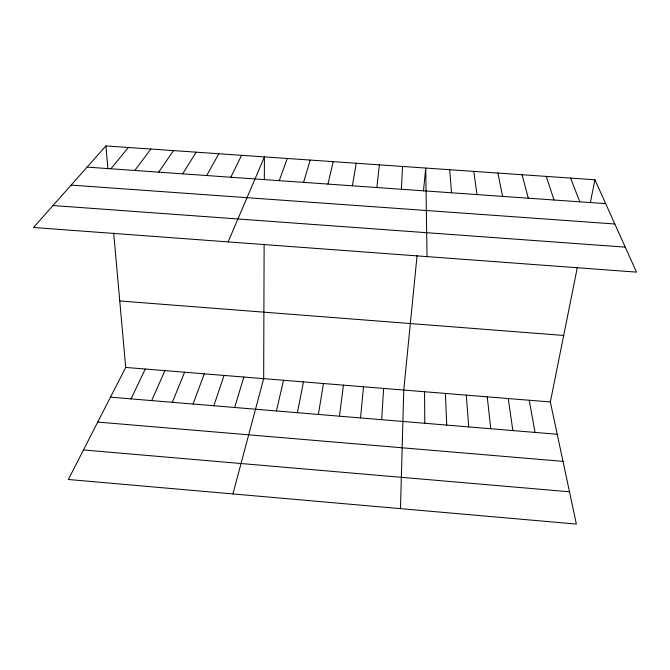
<?xml version="1.0" encoding="UTF-8"?>
<svg xmlns="http://www.w3.org/2000/svg" width="670" height="670" viewBox="0 0 670 670"><rect width="100%" height="100%" fill="white"/><g stroke="black" fill="none" stroke-linecap="round" stroke-linejoin="round"><path stroke-width="1" d="M264.122 244.257L263.67 378.659L232.917 493.932M264.34 179.711L264.416 156.897L228.143 241.903M400.484 508.639L403.759 390.049L417.067 255.572M401.439 189.258L402.519 166.453M381.691 419.696L383.617 388.407M360.544 417.938L363.517 386.774M423.474 190.925L425.735 168.061L427.016 256.618M376.867 187.525L379.354 164.853M339.439 416.187L343.459 385.141M318.392 414.437L323.451 383.516M352.37 185.799L356.256 163.254M297.388 412.695L303.477 381.892M113.691 233.127L125.7 367.436L68.365 479.494L576.368 524.074L550.346 401.966L577.347 267.43M590.337 202.675L594.935 179.769L105.894 145.926L33.5 227.499L636.5 272.12L594.935 179.769M276.425 410.953L283.552 380.275M327.932 184.083L333.208 161.654M303.56 182.366L310.218 160.063M234.659 407.486L243.838 377.043M213.847 405.76L224.04 375.435M279.256 180.649L287.288 158.48M193.077 404.035L204.283 373.827M172.358 402.318L184.577 372.227M151.688 400.601L164.904 370.627M131.06 398.885L145.281 369.028M230.832 177.24L241.602 155.314M206.72 175.54L218.847 153.74M182.667 173.848L196.142 152.174M158.681 172.156L173.496 150.608M134.754 170.473L150.909 149.042M110.893 168.79L128.372 147.484M87.092 167.115L605.68 203.647M71.129 185.104L614.834 223.981M52.997 205.531L625.252 247.138M119.754 300.964L563.696 335.461M125.7 367.436L550.346 401.966M110.483 397.176L557.231 434.269M97.745 422.075L563.009 461.37M83.474 449.964L569.492 491.788M570.572 178.086L579.81 201.821M546.276 176.403L554.006 200.003M522.047 174.728L528.278 198.194M497.869 173.053L502.617 196.385M529.258 400.25L535.02 432.426M508.229 398.541L512.868 430.584M473.765 171.386L477.032 194.585M487.241 396.833L490.767 428.75M105.894 145.926L107.929 168.689M449.721 169.719L451.513 192.784M466.295 395.132L468.724 426.924M445.399 393.432L446.722 425.098M424.554 391.741L424.78 423.272"/></g></svg>
